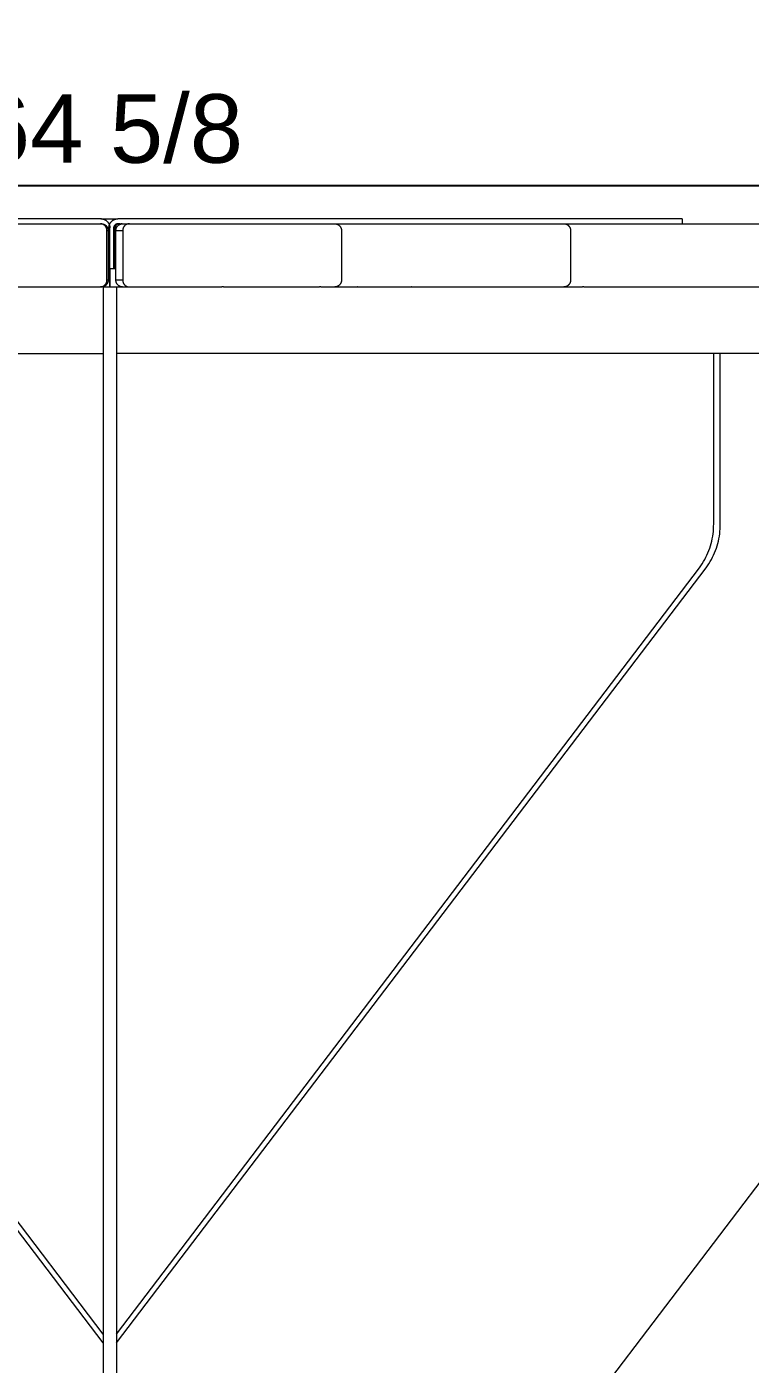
# Model space of a CAD drawing. Header units: inches. Extents: x -4 to 200, y 0 to 129.
# Drawn here: x 38.81 to 55.96, y 90.51 to 122.21 of the extents above; entities that cross this region are included whole.
import ezdxf

# ---------------------------------------------------------------- set-up
doc = ezdxf.new("R2010")
doc.units = ezdxf.units.IN
doc.layers.add('ZANO_R', color=7, linetype='Continuous', lineweight=0)
doc.layers.add('ZANO_W', color=1, linetype='Continuous', lineweight=0)
doc.styles.get("Standard").update_dxf_attribs({"font": 'arial.ttf'})
doc.dimstyles.new('amerykanie', dxfattribs={"dimtxt": 50, "dimasz": 50, "dimexe": 0.5, "dimexo": 0.5, "dimgap": 1, "dimtad": 1, "dimdec": 0, "dimzin": 0, "dimlunit": 5, "dimtxsty": 'Standard', "dimcen": 0.09, "dimclrd": 1, "dimclre": 1, "dimclrt": 1, "dimazin": 0, "dimtfac": 1, "dimtdec": 0, "dimtmove": 0, "dimatfit": 3, "dimfxl": 1, "dimtzin": 0, "dimarcsym": 1})

# ---------------------------------------------------------------- blocks, each defined once
blk = doc.blocks.new('*D380')
at = {"layer": 'ZANO_W', "color": 1, "lineweight": -2}
for p, q in [((8.461, 117.88), (8.461, 118.944)), ((73.112, 117.88), (73.112, 118.944)), ((9.461, 118.444), (72.112, 118.444))]:
    blk.add_line(p, q, dxfattribs=at)
at = {"layer": 'ZANO_W', "color": 1}
for points in [[(9.461, 118.61), (9.461, 118.277), (8.461, 118.444)], [(72.112, 118.277), (72.112, 118.61), (73.112, 118.444)]]:
    blk.add_solid(points, dxfattribs=at)
at = {"layer": 'ZANO_W', "color": 1, "insert": (40.786, 119.784), "char_height": 1.625, "attachment_point": 5}
blk.add_mtext('64 5/8', dxfattribs=at)

msp = doc.modelspace()

# ---------------------------------------------------------------- linework, layer by layer
at = {"layer": 'ZANO_R'}
for p, q in [((40.57047, 117.65548), (31.10826, 117.65548)), ((40.57047, 117.65548), (40.57773, 117.65536)), ((40.57569, 117.65548), (40.58075, 117.65548)), ((40.57773, 117.65536), (40.58498, 117.65498)), ((40.58597, 117.65541), (40.58075, 117.65548)), ((40.58498, 117.65498), (40.59222, 117.65436)), ((40.58597, 117.65548), (40.96991, 117.65548)), ((40.59222, 117.65436), (40.59943, 117.6535)), ((40.59943, 117.6535), (40.6066, 117.65239)), ((40.6066, 117.65239), (40.61374, 117.65103)), ((40.61374, 117.65103), (40.62082, 117.64943)), ((40.62082, 117.64943), (40.62784, 117.64759)), ((40.62784, 117.64759), (40.6348, 117.64552)), ((40.6348, 117.64552), (40.64168, 117.6432)), ((40.64168, 117.6432), (40.64848, 117.64065)), ((40.64848, 117.64065), (40.65519, 117.63788)), ((40.65519, 117.63788), (40.6618, 117.63487)), ((40.6618, 117.63487), (40.6683, 117.63164)), ((40.6683, 117.63164), (40.67469, 117.62819)), ((40.67469, 117.62819), (40.68095, 117.62452)), ((40.68095, 117.62452), (40.68709, 117.62065)), ((40.68709, 117.62065), (40.69309, 117.61656)), ((40.69309, 117.61656), (40.69895, 117.61227)), ((40.69895, 117.61227), (40.70466, 117.60779)), ((40.70466, 117.60779), (40.71022, 117.60311)), ((40.71022, 117.60311), (40.71561, 117.59825)), ((40.83285, 117.60086), (40.83845, 117.60573)), ((40.83845, 117.60573), (40.84422, 117.6104)), ((40.84422, 117.6104), (40.85014, 117.61487)), ((40.85014, 117.61487), (40.85622, 117.61913)), ((40.85622, 117.61913), (40.86245, 117.62317)), ((40.86245, 117.62317), (40.86881, 117.62699)), ((40.86881, 117.62699), (40.8753, 117.63059)), ((40.8753, 117.63059), (40.88191, 117.63396)), ((40.88191, 117.63396), (40.88864, 117.6371)), ((40.88864, 117.6371), (40.89547, 117.64)), ((40.89547, 117.64), (40.9024, 117.64266)), ((40.9024, 117.64266), (40.90942, 117.64507)), ((40.90942, 117.64507), (40.91652, 117.64724)), ((40.91652, 117.64724), (40.92368, 117.64916)), ((40.92368, 117.64916), (40.93092, 117.65083)), ((40.93092, 117.65083), (40.9382, 117.65225)), ((40.9382, 117.65225), (40.94553, 117.65341)), ((40.94553, 117.65341), (40.9529, 117.65431)), ((40.9529, 117.65431), (40.96029, 117.65496)), ((40.96029, 117.65496), (40.9677, 117.65535)), ((40.9677, 117.65535), (40.97512, 117.65548)), ((47.53852, 117.65548), (40.97512, 117.65548)), ((52.40488, 117.65548), (47.53852, 117.65548)), ((53.85767, 117.65548), (52.40488, 117.65548)), ((54.22817, 117.65548), (53.85767, 117.65548)), ((54.31926, 117.65548), (54.22817, 117.65548)), ((54.34132, 117.65548), (54.31926, 117.65548)), ((54.34653, 117.65548), (54.34132, 117.65548)), ((54.34769, 117.65548), (54.34653, 117.65548)), ((54.34791, 117.65548), (54.34769, 117.65548)), ((54.34789, 117.65548), (54.34791, 117.65548)), ((54.34793, 117.65548), (54.34793, 117.53735)), ((35.68353, 117.53735), (40.55649, 117.53735)), ((40.55649, 117.53735), (40.55936, 117.53733)), ((40.55649, 117.53735), (40.5855, 117.53735)), ((40.55936, 117.53733), (40.56222, 117.53725)), ((40.56771, 117.53695), (40.56222, 117.53725)), ((40.57318, 117.53646), (40.56771, 117.53695)), ((40.57863, 117.53579), (40.57318, 117.53646)), ((40.58405, 117.53492), (40.57863, 117.53579)), ((40.58944, 117.53387), (40.58405, 117.53492)), ((40.5855, 117.53735), (40.59088, 117.53726)), ((40.59479, 117.53262), (40.58944, 117.53387)), ((40.59088, 117.53726), (40.59625, 117.53698)), ((40.60009, 117.53119), (40.59479, 117.53262)), ((40.59625, 117.53698), (40.60161, 117.53653)), ((40.60534, 117.52958), (40.60009, 117.53119)), ((40.60161, 117.53653), (40.60695, 117.53588)), ((40.61054, 117.52779), (40.60534, 117.52958)), ((40.60695, 117.53588), (40.61226, 117.53506)), ((40.61566, 117.52581), (40.61054, 117.52779)), ((40.61226, 117.53506), (40.61755, 117.53406)), ((40.62071, 117.52366), (40.61566, 117.52581)), ((40.61755, 117.53406), (40.62279, 117.53287)), ((40.62569, 117.52133), (40.62071, 117.52366)), ((40.62279, 117.53287), (40.628, 117.53151)), ((40.63058, 117.51884), (40.62569, 117.52133)), ((40.628, 117.53151), (40.63315, 117.52997)), ((40.63538, 117.51617), (40.63058, 117.51884)), ((40.63315, 117.52997), (40.63825, 117.52826)), ((40.64009, 117.51334), (40.63538, 117.51617)), ((40.63825, 117.52826), (40.64328, 117.52637)), ((40.64469, 117.51034), (40.64009, 117.51334)), ((40.64328, 117.52637), (40.64825, 117.52431)), ((40.64918, 117.50718), (40.64469, 117.51034)), ((40.64825, 117.52431), (40.65315, 117.52209)), ((40.65357, 117.50388), (40.64918, 117.50718)), ((40.65315, 117.52209), (40.65796, 117.51969)), ((40.65783, 117.50042), (40.65357, 117.50388)), ((40.66197, 117.49681), (40.65783, 117.50042)), ((40.65796, 117.51969), (40.6627, 117.51714)), ((40.66599, 117.49306), (40.66197, 117.49681)), ((40.6627, 117.51714), (40.66734, 117.51442)), ((40.66987, 117.48917), (40.66599, 117.49306)), ((40.66734, 117.51442), (40.67189, 117.51155)), ((40.67361, 117.48515), (40.66987, 117.48917)), ((40.67189, 117.51155), (40.67633, 117.50852)), ((40.67721, 117.48101), (40.67361, 117.48515)), ((40.67633, 117.50852), (40.68067, 117.50535)), ((40.68067, 117.47674), (40.67721, 117.48101)), ((40.68067, 117.50535), (40.6849, 117.50202)), ((40.68397, 117.47235), (40.68067, 117.47674)), ((40.68712, 117.46785), (40.68397, 117.47235)), ((40.6849, 117.50202), (40.68902, 117.49856)), ((40.6901, 117.46324), (40.68712, 117.46785)), ((40.68902, 117.49856), (40.69301, 117.49496)), ((40.69293, 117.45853), (40.6901, 117.46324)), ((40.69559, 117.45372), (40.69293, 117.45853)), ((40.69301, 117.49496), (40.69687, 117.49122)), ((40.69808, 117.44883), (40.69559, 117.45372)), ((40.69687, 117.49122), (40.70061, 117.48735)), ((40.7004, 117.44385), (40.69808, 117.44883)), ((40.70255, 117.43879), (40.7004, 117.44385)), ((40.70061, 117.48735), (40.70422, 117.48336)), ((40.70451, 117.43367), (40.70255, 117.43879)), ((40.70422, 117.48336), (40.70768, 117.47925)), ((40.7063, 117.42847), (40.70451, 117.43367)), ((40.7079, 117.42322), (40.7063, 117.42847)), ((40.70768, 117.47925), (40.711, 117.47502)), ((40.70932, 117.41791), (40.7079, 117.42322)), ((40.71056, 117.41256), (40.70932, 117.41791)), ((40.7116, 117.40717), (40.71056, 117.41256)), ((40.711, 117.47502), (40.71418, 117.47068)), ((40.71246, 117.40175), (40.7116, 117.40717)), ((40.71313, 117.39629), (40.71246, 117.40175)), ((40.71361, 117.39082), (40.71313, 117.39629)), ((40.7139, 117.38534), (40.71361, 117.39082)), ((40.71399, 117.37985), (40.7139, 117.38534)), ((40.71399, 117.37985), (40.74301, 117.37985)), ((40.71399, 116.19857), (40.71399, 117.37985)), ((40.71418, 117.47068), (40.7172, 117.46623)), ((40.71561, 117.59825), (40.72083, 117.5932)), ((40.7172, 117.46623), (40.72008, 117.46168)), ((40.72008, 117.46168), (40.72279, 117.45704)), ((40.72083, 117.5932), (40.72587, 117.58798)), ((40.72279, 117.45704), (40.72535, 117.45231)), ((40.72535, 117.45231), (40.72774, 117.44749)), ((40.72587, 117.58798), (40.73074, 117.58259)), ((40.72774, 117.44749), (40.72997, 117.4426)), ((40.72997, 117.4426), (40.73203, 117.43763)), ((40.73074, 117.58259), (40.73541, 117.57704)), ((40.73203, 117.43763), (40.73391, 117.43259)), ((40.73391, 117.43259), (40.73563, 117.42749)), ((40.73541, 117.57704), (40.7399, 117.57133)), ((40.73563, 117.42749), (40.73717, 117.42234)), ((40.73717, 117.42234), (40.73853, 117.41714)), ((40.73853, 117.41714), (40.73971, 117.41189)), ((40.73971, 117.41189), (40.74072, 117.40661)), ((40.7399, 117.57133), (40.74419, 117.56547)), ((40.74072, 117.40661), (40.74154, 117.40129)), ((40.74154, 117.40129), (40.74218, 117.39595)), ((40.74218, 117.39595), (40.74264, 117.3906)), ((40.74264, 117.3906), (40.74291, 117.38522)), ((40.74291, 117.38522), (40.74301, 117.37985)), ((40.74301, 117.37985), (40.74301, 116.19857)), ((40.74419, 117.56547), (40.74827, 117.55947)), ((40.74827, 117.55947), (40.75215, 117.55333)), ((40.75215, 117.55333), (40.75581, 117.54706)), ((40.75581, 117.54706), (40.75926, 117.54067)), ((40.75926, 117.54067), (40.76249, 117.53417)), ((40.76249, 117.53417), (40.7655, 117.52756)), ((40.76249, 117.44285), (40.76262, 117.45027)), ((40.76249, 117.44285), (40.76249, 116.4742)), ((40.76262, 117.45027), (40.76301, 117.45768)), ((40.76301, 117.45768), (40.76366, 117.46507)), ((40.76366, 117.46507), (40.76456, 117.47244)), ((40.76456, 117.47244), (40.76572, 117.47977)), ((40.7655, 117.52756), (40.76828, 117.52085)), ((40.76572, 117.47977), (40.76714, 117.48706)), ((40.76714, 117.48706), (40.76881, 117.49429)), ((40.76828, 117.52085), (40.77083, 117.51405)), ((40.76881, 117.49429), (40.77073, 117.50146)), ((40.77073, 117.50146), (40.7729, 117.50856)), ((40.77083, 117.51405), (40.77314, 117.50717)), ((40.7712, 117.53735), (40.78465, 117.53735)), ((40.7729, 117.50856), (40.77532, 117.51557)), ((40.77314, 117.50717), (40.77522, 117.50022)), ((40.77522, 117.50022), (40.77706, 117.49319)), ((40.77532, 117.51557), (40.77798, 117.5225)), ((40.77706, 117.49319), (40.77866, 117.48611)), ((40.77798, 117.5225), (40.78088, 117.52933)), ((40.77866, 117.48611), (40.78001, 117.47898)), ((40.78001, 117.47898), (40.78112, 117.4718)), ((40.78088, 117.52933), (40.78401, 117.53606)), ((40.78112, 117.4718), (40.78199, 117.46459)), ((40.78199, 117.46459), (40.78261, 117.45736)), ((40.78261, 117.45736), (40.78298, 117.45011)), ((40.78298, 117.45011), (40.7831, 117.44285)), ((40.7831, 116.4742), (40.7831, 117.44285)), ((40.78401, 117.53606), (40.78738, 117.54267)), ((40.78738, 117.54267), (40.79098, 117.54916)), ((40.79098, 117.54916), (40.7948, 117.55553)), ((40.7948, 117.55553), (40.79885, 117.56175)), ((40.79885, 117.56175), (40.8031, 117.56783)), ((40.8031, 117.56783), (40.80757, 117.57376)), ((40.80757, 117.57376), (40.81224, 117.57953)), ((40.81224, 117.57953), (40.81711, 117.58513)), ((40.81711, 117.58513), (40.82217, 117.59055)), ((40.82217, 117.59055), (40.82742, 117.5958)), ((40.82742, 117.5958), (40.83285, 117.60086)), ((40.88068, 117.44615), (40.88062, 117.44285)), ((40.88062, 117.44285), (40.881, 117.44285)), ((40.88062, 116.4742), (40.88062, 117.44285)), ((40.88085, 117.44944), (40.88068, 117.44615)), ((40.88114, 117.45273), (40.88085, 117.44944)), ((40.881, 117.44285), (40.88105, 117.44613)), ((40.881, 117.44285), (40.881, 117.18292)), ((40.88105, 117.44613), (40.88123, 117.44942)), ((40.88154, 117.456), (40.88114, 117.45273)), ((40.88123, 117.44942), (40.88151, 117.45269)), ((40.88129, 117.44228), (40.88123, 117.43891)), ((40.88123, 117.43891), (40.88123, 116.4742)), ((40.88146, 117.44565), (40.88129, 117.44228)), ((40.88175, 117.44902), (40.88146, 117.44565)), ((40.88151, 117.45269), (40.88191, 117.45595)), ((40.88206, 117.45926), (40.88154, 117.456)), ((40.88216, 117.45237), (40.88175, 117.44902)), ((40.88191, 117.45595), (40.88242, 117.4592)), ((40.88269, 117.4625), (40.88206, 117.45926)), ((40.88267, 117.4557), (40.88216, 117.45237)), ((40.88242, 117.4592), (40.88305, 117.46242)), ((40.88331, 117.45901), (40.88267, 117.4557)), ((40.88343, 117.46571), (40.88269, 117.4625)), ((40.88305, 117.46242), (40.88378, 117.46563)), ((40.88405, 117.4623), (40.88331, 117.45901)), ((40.88344, 117.4423), (40.88338, 117.43891)), ((40.88338, 117.43891), (40.88338, 116.4742)), ((40.88428, 117.4689), (40.88343, 117.46571)), ((40.88361, 117.44568), (40.88344, 117.4423)), ((40.8839, 117.44906), (40.88361, 117.44568)), ((40.88378, 117.46563), (40.88463, 117.4688)), ((40.88431, 117.45242), (40.8839, 117.44906)), ((40.88491, 117.46557), (40.88405, 117.4623)), ((40.88525, 117.47205), (40.88428, 117.4689)), ((40.88483, 117.45577), (40.88431, 117.45242)), ((40.88463, 117.4688), (40.88559, 117.47195)), ((40.88547, 117.4591), (40.88483, 117.45577)), ((40.88588, 117.4688), (40.88491, 117.46557)), ((40.88632, 117.47517), (40.88525, 117.47205)), ((40.88622, 117.4624), (40.88547, 117.4591)), ((40.88559, 117.47195), (40.88665, 117.47505)), ((40.88696, 117.472), (40.88588, 117.4688)), ((40.88708, 117.46567), (40.88622, 117.4624)), ((40.8875, 117.47825), (40.88632, 117.47517)), ((40.88665, 117.47505), (40.88783, 117.47812)), ((40.88814, 117.47515), (40.88696, 117.472)), ((40.88806, 117.46892), (40.88708, 117.46567)), ((40.88879, 117.48129), (40.8875, 117.47825)), ((40.88783, 117.47812), (40.88911, 117.48115)), ((40.88915, 117.47213), (40.88806, 117.46892)), ((40.88944, 117.47827), (40.88814, 117.47515)), ((40.89019, 117.48428), (40.88879, 117.48129)), ((40.88911, 117.48115), (40.89049, 117.48413)), ((40.89035, 117.4753), (40.88915, 117.47213)), ((40.89084, 117.48134), (40.88944, 117.47827)), ((40.89168, 117.48722), (40.89019, 117.48428)), ((40.89165, 117.47842), (40.89035, 117.4753)), ((40.89049, 117.48413), (40.89198, 117.48706)), ((40.89235, 117.48436), (40.89084, 117.48134)), ((40.89307, 117.4815), (40.89165, 117.47842)), ((40.89328, 117.4901), (40.89168, 117.48722)), ((40.89198, 117.48706), (40.89357, 117.48994)), ((40.89396, 117.48732), (40.89235, 117.48436)), ((40.89458, 117.48453), (40.89307, 117.4815)), ((40.89498, 117.49293), (40.89328, 117.4901)), ((40.89357, 117.48994), (40.89525, 117.49276)), ((40.89567, 117.49023), (40.89396, 117.48732)), ((40.8962, 117.4875), (40.89458, 117.48453)), ((40.89678, 117.49569), (40.89498, 117.49293)), ((40.89525, 117.49276), (40.89704, 117.49552)), ((40.89747, 117.49308), (40.89567, 117.49023)), ((40.89793, 117.49042), (40.8962, 117.4875)), ((40.89867, 117.4984), (40.89678, 117.49569)), ((40.89704, 117.49552), (40.89892, 117.49822)), ((40.89938, 117.49587), (40.89747, 117.49308)), ((40.89975, 117.49328), (40.89793, 117.49042)), ((40.90066, 117.50103), (40.89867, 117.4984)), ((40.89892, 117.49822), (40.90089, 117.50085)), ((40.90138, 117.49858), (40.89938, 117.49587)), ((40.90167, 117.49607), (40.89975, 117.49328)), ((40.90273, 117.50359), (40.90066, 117.50103)), ((40.90089, 117.50085), (40.90295, 117.5034)), ((40.90347, 117.50123), (40.90138, 117.49858)), ((40.90368, 117.49879), (40.90167, 117.49607)), ((40.9049, 117.50608), (40.90273, 117.50359)), ((40.90295, 117.5034), (40.9051, 117.50589)), ((40.90565, 117.50381), (40.90347, 117.50123)), ((40.90579, 117.50145), (40.90368, 117.49879)), ((40.90714, 117.5085), (40.9049, 117.50608)), ((40.9051, 117.50589), (40.90733, 117.5083)), ((40.90792, 117.50631), (40.90565, 117.50381)), ((40.90799, 117.50403), (40.90579, 117.50145)), ((40.90948, 117.51083), (40.90714, 117.5085)), ((40.90733, 117.5083), (40.90965, 117.51063)), ((40.91027, 117.50873), (40.90792, 117.50631)), ((40.9081, 117.44619), (40.90797, 117.44285)), ((40.90797, 117.44285), (40.90967, 117.44285)), ((40.90797, 116.46632), (40.90797, 117.44285)), ((40.91027, 117.50653), (40.90799, 117.50403)), ((40.90834, 117.44952), (40.9081, 117.44619)), ((40.9087, 117.45285), (40.90834, 117.44952)), ((40.90917, 117.45616), (40.9087, 117.45285)), ((40.90975, 117.45945), (40.90917, 117.45616)), ((40.91189, 117.51308), (40.90948, 117.51083)), ((40.90965, 117.51063), (40.91205, 117.51288)), ((40.90982, 117.44621), (40.90967, 117.44285)), ((40.90967, 117.44285), (40.90967, 116.46632)), ((40.91045, 117.46272), (40.90975, 117.45945)), ((40.91008, 117.44956), (40.90982, 117.44621)), ((40.91046, 117.4529), (40.91008, 117.44956)), ((40.9127, 117.51106), (40.91027, 117.50873)), ((40.91264, 117.50895), (40.91027, 117.50653)), ((40.91127, 117.46596), (40.91045, 117.46272)), ((40.91095, 117.45623), (40.91046, 117.4529)), ((40.91156, 117.45953), (40.91095, 117.45623)), ((40.91219, 117.46917), (40.91127, 117.46596)), ((40.91228, 117.46282), (40.91156, 117.45953)), ((40.91438, 117.51524), (40.91189, 117.51308)), ((40.91205, 117.51288), (40.91452, 117.51504)), ((40.91323, 117.47235), (40.91219, 117.46917)), ((40.91312, 117.46607), (40.91228, 117.46282)), ((40.91509, 117.51129), (40.91264, 117.50895)), ((40.91521, 117.51332), (40.9127, 117.51106)), ((40.91407, 117.4693), (40.91312, 117.46607)), ((40.91437, 117.47549), (40.91323, 117.47235)), ((40.91513, 117.47249), (40.91407, 117.4693)), ((40.91563, 117.47859), (40.91437, 117.47549)), ((40.91694, 117.51732), (40.91438, 117.51524)), ((40.91452, 117.51504), (40.91707, 117.51712)), ((40.91762, 117.51354), (40.91509, 117.51129)), ((40.9163, 117.47564), (40.91513, 117.47249)), ((40.9178, 117.51548), (40.91521, 117.51332)), ((40.91699, 117.48164), (40.91563, 117.47859)), ((40.91758, 117.47875), (40.9163, 117.47564)), ((40.91958, 117.5193), (40.91694, 117.51732)), ((40.91845, 117.48465), (40.91699, 117.48164)), ((40.91707, 117.51712), (40.91968, 117.51911)), ((40.91897, 117.48182), (40.91758, 117.47875)), ((40.92023, 117.51571), (40.91762, 117.51354)), ((40.92046, 117.51756), (40.9178, 117.51548)), ((40.92002, 117.4876), (40.91845, 117.48465)), ((40.92046, 117.48483), (40.91897, 117.48182)), ((40.92228, 117.52119), (40.91958, 117.5193)), ((40.91968, 117.51911), (40.92237, 117.521)), ((40.92169, 117.4905), (40.92002, 117.4876)), ((40.9229, 117.51778), (40.92023, 117.51571)), ((40.92319, 117.51954), (40.92046, 117.51756)), ((40.92205, 117.48779), (40.92046, 117.48483)), ((40.92346, 117.49333), (40.92169, 117.4905)), ((40.92375, 117.49069), (40.92205, 117.48779)), ((40.92505, 117.52299), (40.92228, 117.52119)), ((40.92237, 117.521), (40.92512, 117.5228)), ((40.92565, 117.51976), (40.9229, 117.51778)), ((40.92599, 117.52143), (40.92319, 117.51954)), ((40.92532, 117.49611), (40.92346, 117.49333)), ((40.92554, 117.49354), (40.92375, 117.49069)), ((40.92787, 117.52469), (40.92505, 117.52299)), ((40.92512, 117.5228), (40.92793, 117.5245)), ((40.92728, 117.49882), (40.92532, 117.49611)), ((40.92743, 117.49632), (40.92554, 117.49354)), ((40.92847, 117.52165), (40.92565, 117.51976)), ((40.92885, 117.52322), (40.92599, 117.52143)), ((40.92933, 117.50145), (40.92728, 117.49882)), ((40.92942, 117.49903), (40.92743, 117.49632)), ((40.93076, 117.52629), (40.92787, 117.52469)), ((40.92793, 117.5245), (40.9308, 117.52611)), ((40.92826, 117.37985), (40.92835, 117.38522)), ((40.92826, 117.37985), (41.08862, 117.37985)), ((40.92826, 116.19857), (40.92826, 117.37985)), ((40.92835, 117.38522), (40.92862, 117.3906)), ((40.93135, 117.52343), (40.92847, 117.52165)), ((40.92862, 117.3906), (40.92908, 117.39595)), ((40.93176, 117.52491), (40.92885, 117.52322)), ((40.92908, 117.39595), (40.92972, 117.40129)), ((40.93148, 117.50402), (40.92933, 117.50145)), ((40.9315, 117.50167), (40.92942, 117.49903)), ((40.92972, 117.40129), (40.93055, 117.40661)), ((40.93055, 117.40661), (40.93155, 117.41189)), ((40.9337, 117.52779), (40.93076, 117.52629)), ((40.9308, 117.52611), (40.93372, 117.52761)), ((40.93428, 117.52512), (40.93135, 117.52343)), ((40.93371, 117.50651), (40.93148, 117.50402)), ((40.93367, 117.50424), (40.9315, 117.50167)), ((40.93155, 117.41189), (40.93273, 117.41714)), ((40.93474, 117.5265), (40.93176, 117.52491)), ((40.93273, 117.41714), (40.9341, 117.42234)), ((40.93593, 117.50673), (40.93367, 117.50424)), ((40.93669, 117.52918), (40.9337, 117.52779)), ((40.93602, 117.50892), (40.93371, 117.50651)), ((40.93372, 117.52761), (40.93669, 117.52901)), ((40.9341, 117.42234), (40.93564, 117.42749)), ((40.93728, 117.5267), (40.93428, 117.52512)), ((40.93777, 117.52799), (40.93474, 117.5265)), ((40.93564, 117.42749), (40.93735, 117.43259)), ((40.93827, 117.50914), (40.93593, 117.50673)), ((40.93842, 117.51125), (40.93602, 117.50892)), ((40.93972, 117.53047), (40.93669, 117.52918)), ((40.93669, 117.52901), (40.93971, 117.53031)), ((40.94033, 117.52818), (40.93728, 117.5267)), ((40.93735, 117.43259), (40.93924, 117.43763)), ((40.94084, 117.52937), (40.93777, 117.52799)), ((40.9407, 117.51147), (40.93827, 117.50914)), ((40.9409, 117.5135), (40.93842, 117.51125)), ((40.93924, 117.43763), (40.9413, 117.4426)), ((40.93971, 117.53031), (40.94277, 117.5315)), ((40.9428, 117.53165), (40.93972, 117.53047)), ((40.94342, 117.52956), (40.94033, 117.52818)), ((40.9432, 117.51371), (40.9407, 117.51147)), ((40.94397, 117.53065), (40.94084, 117.52937)), ((40.94345, 117.51565), (40.9409, 117.5135)), ((40.9413, 117.4426), (40.94352, 117.44749)), ((40.94277, 117.5315), (40.94588, 117.53259)), ((40.94592, 117.53273), (40.9428, 117.53165)), ((40.94578, 117.51587), (40.9432, 117.51371)), ((40.94656, 117.53083), (40.94342, 117.52956)), ((40.94608, 117.51772), (40.94345, 117.51565)), ((40.94352, 117.44749), (40.94591, 117.45231)), ((40.94713, 117.53182), (40.94397, 117.53065)), ((40.94844, 117.51793), (40.94578, 117.51587)), ((40.94588, 117.53259), (40.94901, 117.53356)), ((40.94591, 117.45231), (40.94847, 117.45704)), ((40.94908, 117.53369), (40.94592, 117.53273)), ((40.94877, 117.5197), (40.94608, 117.51772)), ((40.94975, 117.53198), (40.94656, 117.53083)), ((40.95034, 117.53288), (40.94713, 117.53182)), ((40.95116, 117.5199), (40.94844, 117.51793)), ((40.94847, 117.45704), (40.95118, 117.46168)), ((40.95154, 117.52158), (40.94877, 117.5197)), ((40.94901, 117.53356), (40.95218, 117.53443)), ((40.95226, 117.53454), (40.94908, 117.53369)), ((40.95297, 117.53303), (40.94975, 117.53198)), ((40.95357, 117.53383), (40.95034, 117.53288)), ((40.95395, 117.52178), (40.95116, 117.5199)), ((40.95118, 117.46168), (40.95406, 117.46623)), ((40.95436, 117.52336), (40.95154, 117.52158)), ((40.95548, 117.53529), (40.95226, 117.53454)), ((40.95622, 117.53397), (40.95297, 117.53303)), ((40.95684, 117.53467), (40.95357, 117.53383)), ((40.95681, 117.52356), (40.95395, 117.52178)), ((40.95406, 117.46623), (40.95708, 117.47068)), ((40.95725, 117.52505), (40.95436, 117.52336)), ((40.95871, 117.53592), (40.95548, 117.53529)), ((40.95951, 117.53479), (40.95622, 117.53397)), ((40.95972, 117.52524), (40.95681, 117.52356)), ((40.96014, 117.5354), (40.95684, 117.53467)), ((40.95708, 117.47068), (40.96026, 117.47502)), ((40.9602, 117.52663), (40.95725, 117.52505)), ((40.96197, 117.53643), (40.95871, 117.53592)), ((40.96282, 117.5355), (40.95951, 117.53479)), ((40.96269, 117.52681), (40.95972, 117.52524)), ((40.96345, 117.53601), (40.96014, 117.5354)), ((40.96319, 117.52811), (40.9602, 117.52663)), ((40.96026, 117.47502), (40.96358, 117.47924)), ((40.96525, 117.53683), (40.96197, 117.53643)), ((40.96571, 117.52829), (40.96269, 117.52681)), ((40.96616, 117.5361), (40.96282, 117.5355)), ((40.96624, 117.52949), (40.96319, 117.52811)), ((40.96679, 117.53651), (40.96345, 117.53601)), ((40.96358, 117.47924), (40.96705, 117.48336)), ((40.96853, 117.53712), (40.96525, 117.53683)), ((40.96878, 117.52965), (40.96571, 117.52829)), ((40.96951, 117.53658), (40.96616, 117.5361)), ((40.96933, 117.53076), (40.96624, 117.52949)), ((40.97014, 117.53689), (40.96679, 117.53651)), ((40.96705, 117.48336), (40.97065, 117.48735)), ((40.97183, 117.53729), (40.96853, 117.53712)), ((40.9719, 117.53091), (40.96878, 117.52965)), ((40.97246, 117.53192), (40.96933, 117.53076)), ((40.97288, 117.53695), (40.96951, 117.53658)), ((40.97351, 117.53716), (40.97014, 117.53689)), ((40.97065, 117.48735), (40.97439, 117.49122)), ((40.97512, 117.53735), (40.97183, 117.53729)), ((40.97506, 117.53207), (40.9719, 117.53091)), ((40.97564, 117.53298), (40.97246, 117.53192)), ((40.97626, 117.5372), (40.97288, 117.53695)), ((40.97688, 117.53731), (40.97351, 117.53716)), ((40.97439, 117.49122), (40.97825, 117.49496)), ((40.97826, 117.53311), (40.97506, 117.53207)), ((40.97512, 117.53735), (41.00439, 117.53735)), ((40.97884, 117.53392), (40.97564, 117.53298)), ((40.97964, 117.53733), (40.97626, 117.5372)), ((40.97825, 117.49496), (40.98225, 117.49856)), ((40.98149, 117.53404), (40.97826, 117.53311)), ((40.98208, 117.53475), (40.97884, 117.53392)), ((40.98475, 117.53485), (40.98149, 117.53404)), ((40.98535, 117.53547), (40.98208, 117.53475)), ((40.98225, 117.49856), (40.98636, 117.50202)), ((40.98804, 117.53556), (40.98475, 117.53485)), ((40.98863, 117.53608), (40.98535, 117.53547)), ((40.98636, 117.50202), (40.99059, 117.50535)), ((40.99135, 117.53615), (40.98804, 117.53556)), ((40.99194, 117.53657), (40.98863, 117.53608)), ((40.99059, 117.50535), (40.99493, 117.50852)), ((40.99468, 117.53662), (40.99135, 117.53615)), ((40.99526, 117.53694), (40.99194, 117.53657)), ((40.99802, 117.53698), (40.99468, 117.53662)), ((40.99493, 117.50852), (40.99937, 117.51155)), ((40.99859, 117.53721), (40.99526, 117.53694)), ((41.00137, 117.53722), (40.99802, 117.53698)), ((41.00193, 117.53735), (40.99859, 117.53721)), ((40.99937, 117.51155), (41.00392, 117.51442)), ((41.00473, 117.53735), (41.00137, 117.53722)), ((41.00392, 117.51442), (41.00856, 117.51714)), ((41.02468, 117.53735), (41.00473, 117.53735)), ((41.00856, 117.51714), (41.01329, 117.51969)), ((41.01329, 117.51969), (41.01811, 117.52208)), ((41.01811, 117.52208), (41.02301, 117.52431)), ((41.02301, 117.52431), (41.02798, 117.52637)), ((41.02468, 117.53735), (41.04929, 117.53735)), ((41.02798, 117.52637), (41.03301, 117.52826)), ((41.03301, 117.52826), (41.03811, 117.52997)), ((41.03811, 117.52997), (41.04326, 117.53151)), ((41.04326, 117.53151), (41.04846, 117.53287)), ((41.04846, 117.53287), (41.05371, 117.53406)), ((41.0739, 117.53735), (41.04929, 117.53735)), ((41.05371, 117.53406), (41.05899, 117.53506)), ((41.05899, 117.53506), (41.06431, 117.53588)), ((41.06431, 117.53588), (41.06965, 117.53653)), ((41.06965, 117.53653), (41.07501, 117.53698)), ((41.0739, 117.53735), (41.08576, 117.53735)), ((41.07501, 117.53698), (41.08038, 117.53726)), ((41.08038, 117.53726), (41.08576, 117.53735)), ((41.08576, 117.53735), (41.24612, 117.53735)), ((41.08871, 117.38522), (41.08862, 117.37985)), ((41.08862, 117.37985), (41.08862, 116.19857)), ((41.08899, 117.3906), (41.08871, 117.38522)), ((41.08945, 117.39595), (41.08899, 117.3906)), ((41.09009, 117.40129), (41.08945, 117.39595)), ((41.09091, 117.40661), (41.09009, 117.40129)), ((41.09191, 117.41189), (41.09091, 117.40661)), ((41.0931, 117.41714), (41.09191, 117.41189)), ((41.09446, 117.42234), (41.0931, 117.41714)), ((41.096, 117.42749), (41.09446, 117.42234)), ((41.09771, 117.43259), (41.096, 117.42749)), ((41.0996, 117.43763), (41.09771, 117.43259)), ((41.10166, 117.4426), (41.0996, 117.43763)), ((41.10389, 117.44749), (41.10166, 117.4426)), ((41.10628, 117.45231), (41.10389, 117.44749)), ((41.10883, 117.45704), (41.10628, 117.45231)), ((41.11155, 117.46168), (41.10883, 117.45704)), ((41.11442, 117.46623), (41.11155, 117.46168)), ((41.11745, 117.47068), (41.11442, 117.46623)), ((41.12062, 117.47502), (41.11745, 117.47068)), ((41.12394, 117.47924), (41.12062, 117.47502)), ((41.12741, 117.48336), (41.12394, 117.47924)), ((41.13101, 117.48735), (41.12741, 117.48336)), ((41.13475, 117.49122), (41.13101, 117.48735)), ((41.13862, 117.49496), (41.13475, 117.49122)), ((41.14261, 117.49856), (41.13862, 117.49496)), ((41.14672, 117.50202), (41.14261, 117.49856)), ((41.15095, 117.50535), (41.14672, 117.50202)), ((41.15529, 117.50852), (41.15095, 117.50535)), ((41.15974, 117.51155), (41.15529, 117.50852)), ((41.16428, 117.51442), (41.15974, 117.51155)), ((41.16893, 117.51714), (41.16428, 117.51442)), ((41.17366, 117.51969), (41.16893, 117.51714)), ((41.17848, 117.52208), (41.17366, 117.51969)), ((41.18337, 117.52431), (41.17848, 117.52208)), ((41.18834, 117.52637), (41.18337, 117.52431)), ((41.19338, 117.52826), (41.18834, 117.52637)), ((41.19847, 117.52997), (41.19338, 117.52826)), ((41.20363, 117.53151), (41.19847, 117.52997)), ((41.20883, 117.53287), (41.20363, 117.53151)), ((41.21407, 117.53406), (41.20883, 117.53287)), ((41.21936, 117.53506), (41.21407, 117.53406)), ((41.22467, 117.53588), (41.21936, 117.53506)), ((41.23001, 117.53653), (41.22467, 117.53588)), ((41.23537, 117.53698), (41.23001, 117.53653)), ((41.24074, 117.53726), (41.23537, 117.53698)), ((41.24612, 117.53735), (41.24074, 117.53726)), ((41.24612, 117.53735), (46.11603, 117.53735)), ((46.11603, 117.53735), (46.12141, 117.53726)), ((46.1207, 117.53735), (46.82725, 117.53735)), ((46.12141, 117.53726), (46.12678, 117.53698)), ((46.12678, 117.53698), (46.13214, 117.53653)), ((46.13214, 117.53653), (46.13748, 117.53588)), ((46.13748, 117.53588), (46.1428, 117.53506)), ((46.1428, 117.53506), (46.14808, 117.53406)), ((46.14808, 117.53406), (46.15332, 117.53287)), ((46.15332, 117.53287), (46.15853, 117.53151)), ((46.15853, 117.53151), (46.16368, 117.52997)), ((46.16368, 117.52997), (46.16878, 117.52826)), ((46.16878, 117.52826), (46.17381, 117.52637)), ((46.17381, 117.52637), (46.17878, 117.52431)), ((46.17878, 117.52431), (46.18368, 117.52209)), ((46.18368, 117.52209), (46.1885, 117.51969)), ((46.1885, 117.51969), (46.19323, 117.51714)), ((46.19323, 117.51714), (46.19787, 117.51442)), ((46.19787, 117.51442), (46.20242, 117.51155)), ((46.20242, 117.51155), (46.20686, 117.50852)), ((46.20686, 117.50852), (46.2112, 117.50535)), ((46.2112, 117.50535), (46.21543, 117.50202)), ((46.21543, 117.50202), (46.21955, 117.49856)), ((46.21955, 117.49856), (46.22354, 117.49496)), ((46.22354, 117.49496), (46.22741, 117.49122)), ((46.22741, 117.49122), (46.23114, 117.48735)), ((46.23114, 117.48735), (46.23475, 117.48336)), ((46.23475, 117.48336), (46.23821, 117.47925)), ((46.23821, 117.47925), (46.24153, 117.47502)), ((46.24153, 117.47502), (46.24471, 117.47068)), ((46.24471, 117.47068), (46.24774, 117.46623)), ((46.24774, 117.46623), (46.25061, 117.46168)), ((46.25061, 117.46168), (46.25332, 117.45704)), ((46.25332, 117.45704), (46.25588, 117.45231)), ((46.25588, 117.45231), (46.25827, 117.44749)), ((46.25827, 117.44749), (46.2605, 117.4426)), ((46.2605, 117.4426), (46.26256, 117.43763)), ((46.26256, 117.43763), (46.26444, 117.43259)), ((46.26444, 117.43259), (46.26616, 117.42749)), ((46.26616, 117.42749), (46.2677, 117.42234)), ((46.2677, 117.42234), (46.26906, 117.41714)), ((46.26906, 117.41714), (46.27024, 117.41189)), ((46.27024, 117.41189), (46.27125, 117.40661)), ((46.27125, 117.40661), (46.27207, 117.40129)), ((46.27207, 117.40129), (46.27271, 117.39595)), ((46.27271, 117.39595), (46.27317, 117.3906)), ((46.27317, 117.3906), (46.27345, 117.38522)), ((46.27345, 117.38522), (46.27354, 117.37985)), ((46.27354, 117.37985), (46.27354, 116.19857)), ((46.82725, 117.53735), (51.54615, 117.53735)), ((51.54615, 117.53735), (51.55153, 117.53726)), ((51.55082, 117.53735), (52.22433, 117.53735)), ((51.55153, 117.53726), (51.5569, 117.53698)), ((51.5569, 117.53698), (51.56226, 117.53653)), ((51.56226, 117.53653), (51.5676, 117.53588)), ((51.5676, 117.53588), (51.57291, 117.53506)), ((51.57291, 117.53506), (51.57819, 117.53406)), ((51.57819, 117.53406), (51.58344, 117.53287)), ((51.58344, 117.53287), (51.58864, 117.53151)), ((51.58864, 117.53151), (51.5938, 117.52997)), ((51.5938, 117.52997), (51.59889, 117.52826)), ((51.59889, 117.52826), (51.60393, 117.52637)), ((51.60393, 117.52637), (51.6089, 117.52431)), ((51.6089, 117.52431), (51.61379, 117.52209)), ((51.61379, 117.52209), (51.61861, 117.51969)), ((51.61861, 117.51969), (51.62334, 117.51714)), ((51.62334, 117.51714), (51.62799, 117.51442)), ((51.62799, 117.51442), (51.63253, 117.51155)), ((51.63253, 117.51155), (51.63698, 117.50852)), ((51.63698, 117.50852), (51.64132, 117.50535)), ((51.64132, 117.50535), (51.64555, 117.50202)), ((51.64555, 117.50202), (51.64966, 117.49856)), ((51.64966, 117.49856), (51.65365, 117.49496)), ((51.65365, 117.49496), (51.65752, 117.49122)), ((51.65752, 117.49122), (51.66126, 117.48735)), ((51.66126, 117.48735), (51.66486, 117.48336)), ((51.66486, 117.48336), (51.66833, 117.47925)), ((51.66833, 117.47925), (51.67165, 117.47502)), ((51.67165, 117.47502), (51.67483, 117.47068)), ((51.67483, 117.47068), (51.67785, 117.46623)), ((51.67785, 117.46623), (51.68072, 117.46168)), ((51.68072, 117.46168), (51.68344, 117.45704)), ((51.68344, 117.45704), (51.68599, 117.45231)), ((51.68599, 117.45231), (51.68839, 117.44749)), ((51.68839, 117.44749), (51.69061, 117.4426)), ((51.69061, 117.4426), (51.69267, 117.43763)), ((51.69267, 117.43763), (51.69456, 117.43259)), ((51.69456, 117.43259), (51.69627, 117.42749)), ((51.69627, 117.42749), (51.69781, 117.42234)), ((51.69781, 117.42234), (51.69918, 117.41714)), ((51.69918, 117.41714), (51.70036, 117.41189)), ((51.70036, 117.41189), (51.70136, 117.40661)), ((51.70136, 117.40661), (51.70219, 117.40129)), ((51.70219, 117.40129), (51.70283, 117.39595)), ((51.70283, 117.39595), (51.70329, 117.3906)), ((51.70329, 117.3906), (51.70356, 117.38522)), ((51.70356, 117.38522), (51.70365, 117.37985)), ((51.70365, 117.37985), (51.70365, 116.19857)), ((52.22433, 117.53735), (56.64883, 117.53735)), ((40.88096, 117.18292), (40.88095, 117.00578)), ((40.88096, 116.82863), (40.88095, 117.00578)), ((40.881, 116.82863), (40.881, 116.4742)), ((40.74301, 116.4742), (40.76249, 116.4742)), ((40.7829, 116.46632), (40.74301, 116.46632)), ((40.76249, 116.4742), (40.88062, 116.4742)), ((40.90967, 116.46632), (40.7829, 116.46632)), ((40.7829, 116.46632), (40.7829, 116.04106)), ((40.7831, 116.04106), (40.7831, 116.46632)), ((40.881, 116.4742), (40.88062, 116.4742)), ((40.881, 116.4742), (40.88123, 116.4742)), ((40.88123, 116.4742), (40.88338, 116.4742)), ((40.88338, 116.4742), (40.90797, 116.4742)), ((35.68353, 116.04106), (40.55649, 116.04106)), ((40.55649, 116.04106), (40.56187, 116.04116)), ((40.6256, 116.04106), (40.55928, 116.04106)), ((40.56187, 116.04116), (40.56724, 116.04143)), ((40.56724, 116.04143), (40.57259, 116.04189)), ((40.57259, 116.04189), (40.57793, 116.04253)), ((40.57793, 116.04253), (40.58325, 116.04335)), ((40.58325, 116.04335), (40.58853, 116.04436)), ((40.59088, 116.04116), (40.5855, 116.04106)), ((40.58853, 116.04436), (40.59378, 116.04554)), ((40.59625, 116.04143), (40.59088, 116.04116)), ((40.59378, 116.04554), (40.59898, 116.0469)), ((40.60161, 116.04189), (40.59625, 116.04143)), ((40.59898, 116.0469), (40.60414, 116.04844)), ((40.60695, 116.04253), (40.60161, 116.04189)), ((40.60414, 116.04844), (40.60923, 116.05016)), ((40.61226, 116.04335), (40.60695, 116.04253)), ((40.60923, 116.05016), (40.61427, 116.05204)), ((40.61755, 116.04436), (40.61226, 116.04335)), ((40.61427, 116.05204), (40.61924, 116.0541)), ((40.62279, 116.04554), (40.61755, 116.04436)), ((40.61924, 116.0541), (40.62413, 116.05633)), ((40.628, 116.0469), (40.62279, 116.04554)), ((40.62413, 116.05633), (40.62895, 116.05872)), ((40.6256, 116.04106), (40.6256, 114.46602)), ((40.6256, 116.04106), (40.94061, 116.04106)), ((40.63315, 116.04844), (40.628, 116.0469)), ((40.62895, 116.05872), (40.63368, 116.06128)), ((40.63825, 116.05016), (40.63315, 116.04844)), ((40.63368, 116.06128), (40.63832, 116.06399)), ((40.64328, 116.05204), (40.63825, 116.05016)), ((40.63832, 116.06399), (40.64287, 116.06687)), ((40.64287, 116.06687), (40.64732, 116.06989)), ((40.64825, 116.0541), (40.64328, 116.05204)), ((40.64732, 116.06989), (40.65166, 116.07307)), ((40.65315, 116.05633), (40.64825, 116.0541)), ((40.65166, 116.07307), (40.65589, 116.07639)), ((40.65796, 116.05872), (40.65315, 116.05633)), ((40.65589, 116.07639), (40.66, 116.07985)), ((40.6627, 116.06128), (40.65796, 116.05872)), ((40.66, 116.07985), (40.66399, 116.08346)), ((40.66734, 116.06399), (40.6627, 116.06128)), ((40.66399, 116.08346), (40.66786, 116.0872)), ((40.67189, 116.06687), (40.66734, 116.06399)), ((40.66786, 116.0872), (40.6716, 116.09106)), ((40.6716, 116.09106), (40.6752, 116.09506)), ((40.67633, 116.06989), (40.67189, 116.06687)), ((40.6752, 116.09506), (40.67867, 116.09917)), ((40.68067, 116.07307), (40.67633, 116.06989)), ((40.67867, 116.09917), (40.68199, 116.1034)), ((40.6849, 116.07639), (40.68067, 116.07307)), ((40.68199, 116.1034), (40.68516, 116.10774)), ((40.68902, 116.07985), (40.6849, 116.07639)), ((40.68516, 116.10774), (40.68819, 116.11218)), ((40.68819, 116.11218), (40.69106, 116.11673)), ((40.69301, 116.08346), (40.68902, 116.07985)), ((40.69106, 116.11673), (40.69378, 116.12137)), ((40.69687, 116.0872), (40.69301, 116.08346)), ((40.69378, 116.12137), (40.69633, 116.12611)), ((40.69633, 116.12611), (40.69873, 116.13092)), ((40.70061, 116.09106), (40.69687, 116.0872)), ((40.69873, 116.13092), (40.70095, 116.13582)), ((40.70422, 116.09506), (40.70061, 116.09106)), ((40.70095, 116.13582), (40.70301, 116.14079)), ((40.70301, 116.14079), (40.7049, 116.14582)), ((40.70768, 116.09917), (40.70422, 116.09506)), ((40.7049, 116.14582), (40.70661, 116.15092)), ((40.70661, 116.15092), (40.70815, 116.15607)), ((40.711, 116.1034), (40.70768, 116.09917)), ((40.70815, 116.15607), (40.70951, 116.16128)), ((40.70951, 116.16128), (40.7107, 116.16652)), ((40.7107, 116.16652), (40.7117, 116.17181)), ((40.71418, 116.10774), (40.711, 116.1034)), ((40.7117, 116.17181), (40.71252, 116.17712)), ((40.71252, 116.17712), (40.71317, 116.18246)), ((40.71317, 116.18246), (40.71362, 116.18782)), ((40.71362, 116.18782), (40.7139, 116.19319)), ((40.7139, 116.19319), (40.71399, 116.19857)), ((40.74301, 116.19857), (40.71399, 116.19857)), ((40.7172, 116.11218), (40.71418, 116.10774)), ((40.72008, 116.11673), (40.7172, 116.11218)), ((40.72279, 116.12137), (40.72008, 116.11673)), ((40.72535, 116.12611), (40.72279, 116.12137)), ((40.72774, 116.13092), (40.72535, 116.12611)), ((40.72997, 116.13582), (40.72774, 116.13092)), ((40.73203, 116.14079), (40.72997, 116.13582)), ((40.73391, 116.14582), (40.73203, 116.14079)), ((40.73563, 116.15092), (40.73391, 116.14582)), ((40.73717, 116.15607), (40.73563, 116.15092)), ((40.73853, 116.16128), (40.73717, 116.15607)), ((40.73971, 116.16652), (40.73853, 116.16128)), ((40.74072, 116.17181), (40.73971, 116.16652)), ((40.74154, 116.17712), (40.74072, 116.17181)), ((40.74218, 116.18246), (40.74154, 116.17712)), ((40.74264, 116.18782), (40.74218, 116.18246)), ((40.74291, 116.19319), (40.74264, 116.18782)), ((40.74301, 116.19857), (40.74291, 116.19319)), ((40.92835, 116.19319), (40.92826, 116.19857)), ((41.08862, 116.19857), (40.92826, 116.19857)), ((40.92862, 116.18782), (40.92835, 116.19319)), ((40.92908, 116.18246), (40.92862, 116.18782)), ((40.92972, 116.17712), (40.92908, 116.18246)), ((40.93055, 116.17181), (40.92972, 116.17712)), ((40.93155, 116.16652), (40.93055, 116.17181)), ((40.93273, 116.16128), (40.93155, 116.16652)), ((40.9341, 116.15607), (40.93273, 116.16128)), ((40.93564, 116.15092), (40.9341, 116.15607)), ((40.93735, 116.14582), (40.93564, 116.15092)), ((40.93924, 116.14079), (40.93735, 116.14582)), ((40.9413, 116.13582), (40.93924, 116.14079)), ((40.9406, 116.04106), (40.9406, 114.46602)), ((40.94061, 116.04106), (41.2397, 116.04106)), ((40.94352, 116.13092), (40.9413, 116.13582)), ((40.94591, 116.12611), (40.94352, 116.13092)), ((40.94847, 116.12137), (40.94591, 116.12611)), ((40.95118, 116.11673), (40.94847, 116.12137)), ((40.95406, 116.11219), (40.95118, 116.11673)), ((40.95708, 116.10774), (40.95406, 116.11219)), ((40.96026, 116.1034), (40.95708, 116.10774)), ((40.96358, 116.09917), (40.96026, 116.1034)), ((40.96705, 116.09506), (40.96358, 116.09917)), ((40.97065, 116.09106), (40.96705, 116.09506)), ((40.97439, 116.0872), (40.97065, 116.09106)), ((40.97825, 116.08346), (40.97439, 116.0872)), ((40.98225, 116.07986), (40.97825, 116.08346)), ((40.98636, 116.07639), (40.98225, 116.07986)), ((40.99059, 116.07307), (40.98636, 116.07639)), ((40.99493, 116.06989), (40.99059, 116.07307)), ((40.99937, 116.06687), (40.99493, 116.06989)), ((41.00392, 116.06399), (40.99937, 116.06687)), ((41.00856, 116.06128), (41.00392, 116.06399)), ((41.01329, 116.05872), (41.00856, 116.06128)), ((41.01811, 116.05633), (41.01329, 116.05872)), ((41.02301, 116.0541), (41.01811, 116.05633)), ((41.02798, 116.05205), (41.02301, 116.0541)), ((41.03301, 116.05016), (41.02798, 116.05205)), ((41.03811, 116.04844), (41.03301, 116.05016)), ((41.04326, 116.0469), (41.03811, 116.04844)), ((41.04846, 116.04554), (41.04326, 116.0469)), ((41.05371, 116.04436), (41.04846, 116.04554)), ((41.05899, 116.04335), (41.05371, 116.04436)), ((41.06431, 116.04253), (41.05899, 116.04335)), ((41.06965, 116.04189), (41.06431, 116.04253)), ((41.07501, 116.04143), (41.06965, 116.04189)), ((41.08038, 116.04116), (41.07501, 116.04143)), ((41.08576, 116.04106), (41.08038, 116.04116)), ((41.08862, 116.19857), (41.08871, 116.19319)), ((41.08871, 116.19319), (41.08899, 116.18782)), ((41.08899, 116.18782), (41.08945, 116.18246)), ((41.08945, 116.18246), (41.09009, 116.17712)), ((41.09009, 116.17712), (41.09091, 116.17181)), ((41.09091, 116.17181), (41.09191, 116.16652)), ((41.09191, 116.16652), (41.0931, 116.16128)), ((41.0931, 116.16128), (41.09446, 116.15607)), ((41.09446, 116.15607), (41.096, 116.15092)), ((41.096, 116.15092), (41.09771, 116.14582)), ((41.09771, 116.14582), (41.0996, 116.14079)), ((41.0996, 116.14079), (41.10166, 116.13582)), ((41.10166, 116.13582), (41.10389, 116.13092)), ((41.10389, 116.13092), (41.10628, 116.12611)), ((41.10628, 116.12611), (41.10883, 116.12137)), ((41.10883, 116.12137), (41.11155, 116.11673)), ((41.11155, 116.11673), (41.11442, 116.11219)), ((41.11442, 116.11219), (41.11745, 116.10774)), ((41.11745, 116.10774), (41.12062, 116.1034)), ((41.12062, 116.1034), (41.12394, 116.09917)), ((41.12394, 116.09917), (41.12741, 116.09506)), ((41.12741, 116.09506), (41.13101, 116.09106)), ((41.13101, 116.09106), (41.13475, 116.0872)), ((41.13475, 116.0872), (41.13862, 116.08346)), ((41.13862, 116.08346), (41.14261, 116.07986)), ((41.14261, 116.07986), (41.14672, 116.07639)), ((41.14672, 116.07639), (41.15095, 116.07307)), ((41.15095, 116.07307), (41.15529, 116.06989)), ((41.15529, 116.06989), (41.15974, 116.06687)), ((41.15974, 116.06687), (41.16428, 116.06399)), ((41.16428, 116.06399), (41.16893, 116.06128)), ((41.16893, 116.06128), (41.17366, 116.05872)), ((41.17366, 116.05872), (41.17848, 116.05633)), ((41.17848, 116.05633), (41.18337, 116.0541)), ((41.18337, 116.0541), (41.18834, 116.05205)), ((41.18834, 116.05205), (41.19338, 116.05016)), ((41.19338, 116.05016), (41.19847, 116.04844)), ((41.19847, 116.04844), (41.20363, 116.0469)), ((41.20363, 116.0469), (41.20883, 116.04554)), ((41.20883, 116.04554), (41.21407, 116.04436)), ((41.21407, 116.04436), (41.21936, 116.04335)), ((41.21936, 116.04335), (41.22467, 116.04253)), ((41.22467, 116.04253), (41.23001, 116.04189)), ((41.23001, 116.04189), (41.23537, 116.04143)), ((41.23537, 116.04143), (41.24074, 116.04116)), ((41.2397, 116.04106), (41.24612, 116.04106)), ((41.24074, 116.04116), (41.24612, 116.04106)), ((41.24612, 116.04106), (42.84155, 116.04106)), ((42.84155, 116.04106), (42.86541, 116.04106)), ((42.86541, 116.04106), (43.4382, 116.04106)), ((43.47476, 116.04106), (43.4382, 116.04106)), ((43.47476, 116.04106), (45.74955, 116.04106)), ((45.78658, 116.04106), (45.74955, 116.04106)), ((45.78658, 116.04106), (46.11603, 116.04106)), ((46.12141, 116.04116), (46.11603, 116.04106)), ((46.1207, 116.04106), (46.62019, 116.04106)), ((46.12678, 116.04143), (46.12141, 116.04116)), ((46.13214, 116.04189), (46.12678, 116.04143)), ((46.13748, 116.04253), (46.13214, 116.04189)), ((46.1428, 116.04335), (46.13748, 116.04253)), ((46.14808, 116.04436), (46.1428, 116.04335)), ((46.15332, 116.04554), (46.14808, 116.04436)), ((46.15853, 116.0469), (46.15332, 116.04554)), ((46.16368, 116.04844), (46.15853, 116.0469)), ((46.16878, 116.05016), (46.16368, 116.04844)), ((46.17381, 116.05204), (46.16878, 116.05016)), ((46.17878, 116.0541), (46.17381, 116.05204)), ((46.18368, 116.05633), (46.17878, 116.0541)), ((46.1885, 116.05872), (46.18368, 116.05633)), ((46.19323, 116.06128), (46.1885, 116.05872)), ((46.19787, 116.06399), (46.19323, 116.06128)), ((46.20242, 116.06687), (46.19787, 116.06399)), ((46.20686, 116.06989), (46.20242, 116.06687)), ((46.2112, 116.07307), (46.20686, 116.06989)), ((46.21543, 116.07639), (46.2112, 116.07307)), ((46.21955, 116.07985), (46.21543, 116.07639)), ((46.22354, 116.08346), (46.21955, 116.07985)), ((46.22741, 116.0872), (46.22354, 116.08346)), ((46.23114, 116.09106), (46.22741, 116.0872)), ((46.23475, 116.09506), (46.23114, 116.09106)), ((46.23821, 116.09917), (46.23475, 116.09506)), ((46.24153, 116.1034), (46.23821, 116.09917)), ((46.24471, 116.10774), (46.24153, 116.1034)), ((46.24774, 116.11218), (46.24471, 116.10774)), ((46.25061, 116.11673), (46.24774, 116.11218)), ((46.25332, 116.12137), (46.25061, 116.11673)), ((46.25588, 116.12611), (46.25332, 116.12137)), ((46.25827, 116.13092), (46.25588, 116.12611)), ((46.2605, 116.13582), (46.25827, 116.13092)), ((46.26256, 116.14079), (46.2605, 116.13582)), ((46.26444, 116.14582), (46.26256, 116.14079)), ((46.26616, 116.15092), (46.26444, 116.14582)), ((46.2677, 116.15607), (46.26616, 116.15092)), ((46.26906, 116.16128), (46.2677, 116.15607)), ((46.27024, 116.16652), (46.26906, 116.16128)), ((46.27125, 116.17181), (46.27024, 116.16652)), ((46.27207, 116.17712), (46.27125, 116.17181)), ((46.27271, 116.18246), (46.27207, 116.17712)), ((46.27317, 116.18782), (46.27271, 116.18246)), ((46.27345, 116.19319), (46.27317, 116.18782)), ((46.27354, 116.19857), (46.27345, 116.19319)), ((46.62019, 116.04106), (46.64686, 116.04106)), ((46.65285, 116.04106), (46.64686, 116.04106)), ((46.65285, 116.04106), (46.82725, 116.04106)), ((46.82725, 116.04106), (47.39205, 116.04106)), ((47.39205, 116.04106), (47.42526, 116.04106)), ((47.42526, 116.04106), (47.93564, 116.04106)), ((47.94419, 116.04106), (47.93564, 116.04106)), ((47.94419, 116.04106), (51.54615, 116.04106)), ((51.55153, 116.04116), (51.54615, 116.04106)), ((51.55082, 116.04106), (51.84276, 116.04106)), ((51.5569, 116.04143), (51.55153, 116.04116)), ((51.56226, 116.04189), (51.5569, 116.04143)), ((51.5676, 116.04253), (51.56226, 116.04189)), ((51.57291, 116.04335), (51.5676, 116.04253)), ((51.57819, 116.04436), (51.57291, 116.04335)), ((51.58344, 116.04554), (51.57819, 116.04436)), ((51.58864, 116.0469), (51.58344, 116.04554)), ((51.5938, 116.04844), (51.58864, 116.0469)), ((51.59889, 116.05016), (51.5938, 116.04844)), ((51.60393, 116.05204), (51.59889, 116.05016)), ((51.6089, 116.0541), (51.60393, 116.05204)), ((51.61379, 116.05633), (51.6089, 116.0541)), ((51.61861, 116.05872), (51.61379, 116.05633)), ((51.62334, 116.06128), (51.61861, 116.05872)), ((51.62799, 116.06399), (51.62334, 116.06128)), ((51.63253, 116.06687), (51.62799, 116.06399)), ((51.63698, 116.06989), (51.63253, 116.06687)), ((51.64132, 116.07307), (51.63698, 116.06989)), ((51.64555, 116.07639), (51.64132, 116.07307)), ((51.64966, 116.07985), (51.64555, 116.07639)), ((51.65365, 116.08346), (51.64966, 116.07985)), ((51.65752, 116.0872), (51.65365, 116.08346)), ((51.66126, 116.09106), (51.65752, 116.0872)), ((51.66486, 116.09506), (51.66126, 116.09106)), ((51.66833, 116.09917), (51.66486, 116.09506)), ((51.67165, 116.1034), (51.66833, 116.09917)), ((51.67483, 116.10774), (51.67165, 116.1034)), ((51.67785, 116.11218), (51.67483, 116.10774)), ((51.68072, 116.11673), (51.67785, 116.11218)), ((51.68344, 116.12137), (51.68072, 116.11673)), ((51.68599, 116.12611), (51.68344, 116.12137)), ((51.68839, 116.13092), (51.68599, 116.12611)), ((51.69061, 116.13582), (51.68839, 116.13092)), ((51.69267, 116.14079), (51.69061, 116.13582)), ((51.69456, 116.14582), (51.69267, 116.14079)), ((51.69627, 116.15092), (51.69456, 116.14582)), ((51.69781, 116.15607), (51.69627, 116.15092)), ((51.69918, 116.16128), (51.69781, 116.15607)), ((51.70036, 116.16652), (51.69918, 116.16128)), ((51.70136, 116.17181), (51.70036, 116.16652)), ((51.70219, 116.17712), (51.70136, 116.17181)), ((51.70283, 116.18246), (51.70219, 116.17712)), ((51.70329, 116.18782), (51.70283, 116.18246)), ((51.70356, 116.19319), (51.70329, 116.18782)), ((51.70365, 116.19857), (51.70356, 116.19319)), ((51.84533, 116.04106), (51.84276, 116.04106)), ((51.84533, 116.04106), (51.98795, 116.04106)), ((52.02205, 116.04106), (51.98795, 116.04106)), ((52.02205, 116.04106), (52.22433, 116.04106)), ((52.22433, 116.04106), (56.64883, 116.04106)), ((25.24927, 114.46602), (40.6256, 114.46602)), ((40.6256, 114.46602), (40.6256, 110.64741)), ((56.31693, 114.46602), (40.94061, 114.46602)), ((40.94061, 114.46602), (40.94061, 110.64741)), ((55.09619, 110.423), (55.09619, 114.46603)), ((55.2537, 110.423), (55.2537, 114.46603)), ((40.6256, 110.64741), (40.6256, 109.60799)), ((40.94061, 110.64741), (40.94061, 109.60799)), ((55.09308, 110.30595), (55.09563, 110.36445)), ((55.09563, 110.36445), (55.09619, 110.423)), ((55.25059, 110.30595), (55.25314, 110.36445)), ((55.25314, 110.36445), (55.2537, 110.423)), ((55.03634, 109.95984), (55.05068, 110.01661)), ((55.05068, 110.01661), (55.06309, 110.07383)), ((55.06309, 110.07383), (55.07354, 110.13145)), ((55.07354, 110.13145), (55.08203, 110.18938)), ((55.08203, 110.18938), (55.08855, 110.24757)), ((55.08855, 110.24757), (55.09308, 110.30595)), ((55.19384, 109.95984), (55.20819, 110.01661)), ((55.20819, 110.01661), (55.22059, 110.07383)), ((55.22059, 110.07383), (55.23105, 110.13145)), ((55.23105, 110.13145), (55.23954, 110.18938)), ((55.23954, 110.18938), (55.24605, 110.24757)), ((55.24605, 110.24757), (55.25059, 110.30595)), ((54.91068, 109.63239), (54.93622, 109.68508)), ((54.93622, 109.68508), (54.95996, 109.7386)), ((54.95996, 109.7386), (54.98187, 109.79291)), ((54.98187, 109.79291), (55.00191, 109.84792)), ((55.00191, 109.84792), (55.02008, 109.90359)), ((55.02008, 109.90359), (55.03634, 109.95984)), ((55.06819, 109.63239), (55.09373, 109.68508)), ((55.09373, 109.68508), (55.11747, 109.7386)), ((55.11747, 109.7386), (55.13937, 109.79291)), ((55.13937, 109.79291), (55.15942, 109.84792)), ((55.15942, 109.84792), (55.17758, 109.90359)), ((55.17758, 109.90359), (55.19384, 109.95984)), ((40.6256, 91.01474), (26.65298, 109.38359)), ((40.6256, 91.2218), (26.81049, 109.38359)), ((40.6256, 109.60799), (40.6256, 87.77894)), ((40.94061, 109.60799), (40.94061, 87.77894)), ((40.94061, 91.22013), (54.757, 109.38359)), ((40.94061, 91.01307), (54.9145, 109.38359)), ((67.43445, 109.608), (50.82976, 87.77894)), ((54.757, 109.38359), (54.79108, 109.4312)), ((54.79108, 109.4312), (54.82353, 109.47994)), ((54.82353, 109.47994), (54.8543, 109.52976)), ((54.8543, 109.52976), (54.88337, 109.58059)), ((54.88337, 109.58059), (54.91068, 109.63239)), ((54.9145, 109.38359), (54.94859, 109.4312)), ((54.94859, 109.4312), (54.98104, 109.47994)), ((54.98104, 109.47994), (55.01181, 109.52976)), ((55.01181, 109.52976), (55.04087, 109.58059)), ((55.04087, 109.58059), (55.06819, 109.63239))]:
    msp.add_line(p, q, dxfattribs=at)

# ---------------------------------------------------------------- dimensions: what is measured, and where the dimension line sits
at = {"layer": 'ZANO_W'}
dim = msp.add_linear_dim(base=(73.112, 118.44355), p1=(8.46057, 117.37985), p2=(73.112, 117.37985), dimstyle='amerykanie', override={"dimtxt": 1.625, "dimasz": 1, "dimgap": 0.5, "dimdec": 4, "dimaunit": 1, "dimadec": 1, "dimtdec": 4, "dimtmove": 1, "dimfrac": 2}, dxfattribs=at)
dim.commit()
dim.dimension.update_dxf_attribs({"geometry": '*D380', "text_midpoint": (40.78628, 119.78376)})

doc.saveas('drawing.dxf')
